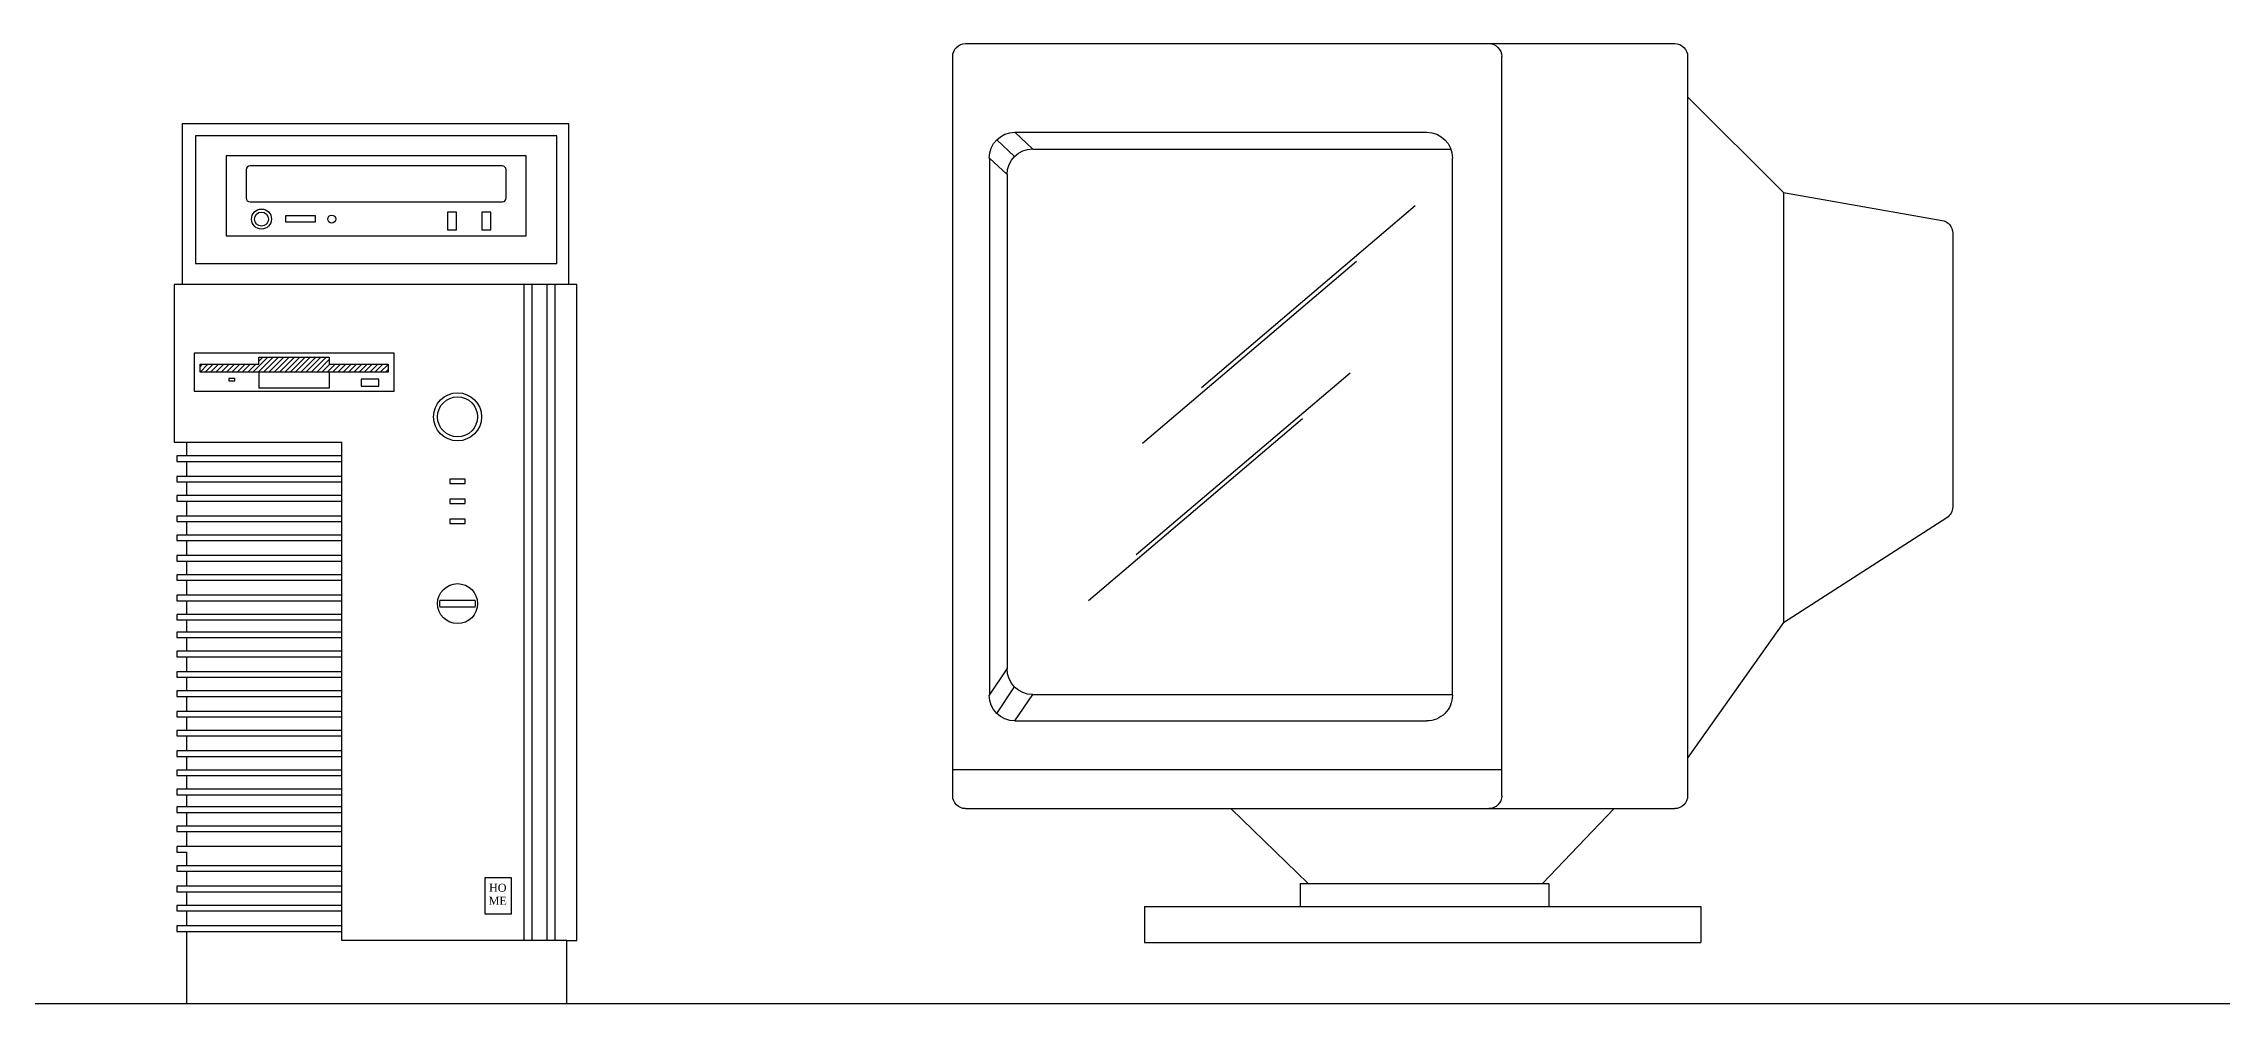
# Model space of a CAD drawing. Header units: millimetres. Extents: x 4513 to 24862, y 3359 to 11488.
# Drawn here: x 17499 to 18587, y 10880 to 11360 of the extents above; entities that cross this region are included whole.
import ezdxf
from ezdxf.enums import TextEntityAlignment as Align

# ---------------------------------------------------------------- set-up
doc = ezdxf.new("R2010")
doc.units = ezdxf.units.MM
doc.layers.add('dwgmodels.com', color=169, linetype='Continuous')
doc.styles.add('STYLE4', font='dutcheb.ttf')

msp = doc.modelspace()

# ---------------------------------------------------------------- linework, layer by layer
for p, q in [((17953.1, 10984.1), (17953.1, 11353.8)), ((17959.5, 11360.3), (18314, 11360.3)), ((18227.5, 10984.1), (18227.5, 11353.8)), ((18320.5, 10984.1), (18320.5, 11353.8)), ((18320.5, 11333.5), (18368.3, 11285.8)), ((17761.2, 11320.2), (17567.9, 11320.2)), ((17567.9, 11320.2), (17567.9, 11239.7)), ((17755.2, 11314.1), (17574.7, 11314.1)), ((17574.7, 11314.1), (17574.7, 11250.3)), ((17755.2, 11250.3), (17755.2, 11314.1)), ((17761.2, 11239.7), (17761.2, 11320.2)), ((17984, 11303.8), (17975.1, 11312.1)), ((17984.2, 11315.9), (17993.1, 11307.5)), ((17984.2, 11315.9), (18190, 11315.9)), ((17589.9, 11304.1), (17589.9, 11264.1)), ((17739.9, 11304.1), (17589.9, 11304.1)), ((17739.9, 11264.1), (17739.9, 11304.1)), ((17971.4, 11303), (17980.3, 11294.7)), ((17971.4, 11303), (17971.4, 11034.4)), ((17993.1, 11307.5), (18202, 11307.5)), ((18202.8, 11303), (18202.8, 11034.4)), ((17599.9, 11297.1), (17599.9, 11283.1)), ((17727.9, 11299.1), (17601.9, 11299.1)), ((17729.9, 11283.1), (17729.9, 11297.1)), ((17980.3, 11294.7), (17980.3, 11047.6)), ((17601.9, 11281.1), (17727.9, 11281.1)), ((18077.4, 11188.2), (18184.3, 11279.2)), ((18368.3, 11285.8), (18447.6, 11271.8)), ((18368.3, 11285.8), (18368.3, 11070.8)), ((17634.6, 11274.1), (17619.6, 11274.1)), ((17619.6, 11274.1), (17619.6, 11271.1)), ((17619.6, 11271.1), (17634.6, 11271.1)), ((17634.6, 11271.1), (17634.6, 11274.1)), ((17705, 11276), (17700.6, 11276)), ((17700.6, 11276), (17700.6, 11267.1)), ((17700.6, 11267.1), (17705, 11267.1)), ((17705, 11267.1), (17705, 11276)), ((17722.3, 11276), (17717.8, 11276)), ((17717.8, 11276), (17717.8, 11267.1)), ((17717.8, 11267.1), (17722.3, 11267.1)), ((17722.3, 11267.1), (17722.3, 11276)), ((17589.9, 11264.1), (17739.9, 11264.1)), ((18452.9, 11265.5), (18452.9, 11128.6)), ((17574.7, 11250.3), (17755.2, 11250.3)), ((18048, 11160.4), (18154.9, 11251.4)), ((17567.9, 11239.7), (17563.9, 11239.7)), ((17563.9, 11239.7), (17563.9, 11160.9)), ((17761.2, 11239.7), (17567.9, 11239.7)), ((17738.7, 11239.7), (17738.7, 10911.7)), ((17742.9, 10911.7), (17742.9, 11239.7)), ((17750.2, 11239.7), (17750.2, 10911.7)), ((17754.4, 10911.7), (17754.4, 11239.7)), ((17765.2, 11239.7), (17761.2, 11239.7)), ((17765.2, 10911.7), (17765.2, 11239.7)), ((17673.9, 11205.4), (17573.9, 11205.4)), ((17573.9, 11205.4), (17573.9, 11186.5)), ((17603.3, 11195.9), (17610.8, 11203.4)), ((17606, 11195.9), (17613.5, 11203.4)), ((17606.2, 11201.5), (17608.2, 11203.4)), ((17606.2, 11199.9), (17606.2, 11203.4)), ((17606.2, 11203.4), (17641.5, 11203.4)), ((17608.6, 11195.9), (17616.1, 11203.4)), ((17611.3, 11195.9), (17618.8, 11203.4)), ((17613.9, 11195.9), (17621.4, 11203.4)), ((17616.6, 11195.9), (17624.1, 11203.4)), ((17619.2, 11195.9), (17626.7, 11203.4)), ((17621.9, 11195.9), (17629.4, 11203.4)), ((17624.5, 11195.9), (17632, 11203.4)), ((17627.2, 11195.9), (17634.7, 11203.4)), ((17629.8, 11195.9), (17637.3, 11203.4)), ((17632.5, 11195.9), (17640, 11203.4)), ((17635.2, 11195.9), (17641.5, 11202.3)), ((17641.5, 11203.4), (17641.5, 11199.9)), ((17673.9, 11186.5), (17673.9, 11205.4)), ((17576.9, 11199.9), (17606.2, 11199.9)), ((17576.9, 11198.6), (17578.2, 11199.9)), ((17576.9, 11196), (17580.8, 11199.9)), ((17576.9, 11195.9), (17576.9, 11199.9)), ((17670.9, 11195.9), (17576.9, 11195.9)), ((17579.5, 11195.9), (17583.5, 11199.9)), ((17582.1, 11195.9), (17586.1, 11199.9)), ((17584.8, 11195.9), (17588.8, 11199.9)), ((17587.4, 11195.9), (17591.4, 11199.9)), ((17590.1, 11195.9), (17594.1, 11199.9)), ((17594.2, 11192.8), (17591.2, 11192.8)), ((17591.2, 11192.8), (17591.2, 11191.6)), ((17591.2, 11191.6), (17594.2, 11191.6)), ((17592.7, 11195.9), (17596.7, 11199.9)), ((17594.2, 11191.6), (17594.2, 11192.8)), ((17595.4, 11195.9), (17599.4, 11199.9)), ((17598, 11195.9), (17602, 11199.9)), ((17600.7, 11195.9), (17604.7, 11199.9)), ((17606.2, 11195.9), (17606.2, 11187.9)), ((17637.8, 11195.9), (17641.8, 11199.9)), ((17640.5, 11195.9), (17644.5, 11199.9)), ((17641.5, 11199.9), (17670.9, 11199.9)), ((17641.5, 11195.9), (17641.5, 11187.9)), ((17643.1, 11195.9), (17647.1, 11199.9)), ((17645.8, 11195.9), (17649.8, 11199.9)), ((17648.4, 11195.9), (17652.4, 11199.9)), ((17651.1, 11195.9), (17655.1, 11199.9)), ((17653.7, 11195.9), (17657.7, 11199.9)), ((17656.4, 11195.9), (17660.4, 11199.9)), ((17666.2, 11192.4), (17657.5, 11192.4)), ((17657.5, 11192.4), (17657.5, 11188.9)), ((17659, 11195.9), (17663, 11199.9)), ((17661.7, 11195.9), (17665.7, 11199.9)), ((17664.3, 11195.9), (17668.3, 11199.9)), ((17666.2, 11188.9), (17666.2, 11192.4)), ((17667, 11195.9), (17670.9, 11199.8)), ((17669.6, 11195.9), (17670.9, 11197.2)), ((17670.9, 11199.9), (17670.9, 11195.9)), ((18044.8, 11104.7), (18151.8, 11195.6)), ((17573.9, 11186.5), (17673.9, 11186.5)), ((17641.5, 11187.9), (17606.2, 11187.9)), ((17657.5, 11188.9), (17666.2, 11188.9)), ((18021, 11081.8), (18127.9, 11172.8)), ((17563.9, 11160.9), (17647.7, 11160.9)), ((17570.2, 11160.9), (17570.2, 11154.1)), ((17647.7, 10911.7), (17647.7, 11160.9)), ((17647.7, 11154.1), (17565.3, 11154.1)), ((17565.3, 11154.1), (17565.3, 11151.3)), ((17570.2, 11154.1), (17565.3, 11154.1)), ((17565.3, 11154.1), (17565.3, 11151.3)), ((17565.3, 11151.3), (17647.7, 11151.3)), ((17565.3, 11151.3), (17570.2, 11151.3)), ((17570.2, 11151.3), (17570.2, 11143.8)), ((17647.7, 11143.8), (17565.3, 11143.8)), ((17565.3, 11143.8), (17565.3, 11141.1)), ((17570.2, 11143.8), (17565.3, 11143.8)), ((17565.3, 11143.8), (17565.3, 11141.1)), ((17565.3, 11141.1), (17647.7, 11141.1)), ((17565.3, 11141.1), (17570.2, 11141.1)), ((17570.2, 11141.1), (17570.2, 11134.2)), ((17709.4, 11142.4), (17701.7, 11142.4)), ((17701.7, 11142.4), (17701.7, 11140.3)), ((17701.7, 11140.3), (17709.4, 11140.3)), ((17709.4, 11140.3), (17709.4, 11142.4)), ((17647.7, 11134.2), (17565.3, 11134.2)), ((17565.3, 11134.2), (17565.3, 11131.5)), ((17570.2, 11134.2), (17565.3, 11134.2)), ((17565.3, 11134.2), (17565.3, 11131.5)), ((17565.3, 11131.5), (17647.7, 11131.5)), ((17565.3, 11131.5), (17570.2, 11131.5)), ((17570.2, 11131.5), (17570.2, 11124)), ((17709.4, 11132.4), (17701.7, 11132.4)), ((17701.7, 11132.4), (17701.7, 11130.3)), ((17701.7, 11130.3), (17709.4, 11130.3)), ((17709.4, 11130.3), (17709.4, 11132.4)), ((17647.7, 11124), (17565.3, 11124)), ((17565.3, 11124), (17565.3, 11121.3)), ((17570.2, 11124), (17565.3, 11124)), ((17565.3, 11124), (17565.3, 11121.3)), ((17565.3, 11121.3), (17647.7, 11121.3)), ((17565.3, 11121.3), (17570.2, 11121.3)), ((17647.7, 11114.4), (17565.3, 11114.4)), ((17565.3, 11114.4), (17565.3, 11111.7)), ((17570.2, 11114.4), (17565.3, 11114.4)), ((17565.3, 11114.4), (17565.3, 11111.7)), ((17570.2, 11121.3), (17570.2, 11114.4)), ((17709.4, 11122.4), (17701.7, 11122.4)), ((17701.7, 11122.4), (17701.7, 11120.3)), ((17701.7, 11120.3), (17709.4, 11120.3)), ((17709.4, 11120.3), (17709.4, 11122.4)), ((18368.3, 11070.8), (18449.9, 11123.2)), ((17565.3, 11111.7), (17647.7, 11111.7)), ((17565.3, 11111.7), (17570.2, 11111.7)), ((17647.7, 11104.2), (17565.3, 11104.2)), ((17565.3, 11104.2), (17565.3, 11101.5)), ((17570.2, 11104.2), (17565.3, 11104.2)), ((17565.3, 11104.2), (17565.3, 11101.5)), ((17570.2, 11111.7), (17570.2, 11104.2)), ((17565.3, 11101.5), (17647.7, 11101.5)), ((17565.3, 11101.5), (17570.2, 11101.5)), ((17647.7, 11094.6), (17565.3, 11094.6)), ((17565.3, 11094.6), (17565.3, 11091.9)), ((17570.2, 11094.6), (17565.3, 11094.6)), ((17565.3, 11094.6), (17565.3, 11091.9)), ((17570.2, 11101.5), (17570.2, 11094.6)), ((17565.3, 11091.9), (17647.7, 11091.9)), ((17565.3, 11091.9), (17570.2, 11091.9)), ((17647.7, 11084.4), (17565.3, 11084.4)), ((17565.3, 11084.4), (17565.3, 11081.6)), ((17570.2, 11084.4), (17565.3, 11084.4)), ((17565.3, 11084.4), (17565.3, 11081.6)), ((17565.3, 11081.6), (17647.7, 11081.6)), ((17565.3, 11081.6), (17570.2, 11081.6)), ((17570.2, 11091.9), (17570.2, 11084.4)), ((17570.2, 11081.6), (17570.2, 11074.8)), ((17696.7, 11082), (17714.4, 11082)), ((17647.7, 11074.8), (17565.3, 11074.8)), ((17565.3, 11074.8), (17565.3, 11072.1)), ((17570.2, 11074.8), (17565.3, 11074.8)), ((17565.3, 11074.8), (17565.3, 11072.1)), ((17565.3, 11072.1), (17647.7, 11072.1)), ((17565.3, 11072.1), (17570.2, 11072.1)), ((17570.2, 11072.1), (17570.2, 11065.9)), ((17714.4, 11078.4), (17696.7, 11078.4)), ((18368.3, 11070.8), (18320.5, 11003.3)), ((17647.7, 11065.9), (17565.3, 11065.9)), ((17565.3, 11065.9), (17565.3, 11063.2)), ((17570.2, 11065.9), (17565.3, 11065.9)), ((17565.3, 11065.9), (17565.3, 11063.2)), ((17565.3, 11063.2), (17647.7, 11063.2)), ((17565.3, 11063.2), (17570.2, 11063.2)), ((17570.2, 11063.2), (17570.2, 11056.4)), ((17647.7, 11056.4), (17565.3, 11056.4)), ((17565.3, 11056.4), (17565.3, 11053.6)), ((17570.2, 11056.4), (17565.3, 11056.4)), ((17565.3, 11056.4), (17565.3, 11053.6)), ((17565.3, 11053.6), (17647.7, 11053.6)), ((17565.3, 11053.6), (17570.2, 11053.6)), ((17570.2, 11053.6), (17570.2, 11046.1)), ((17647.7, 11046.1), (17565.3, 11046.1)), ((17565.3, 11046.1), (17565.3, 11043.4)), ((17570.2, 11046.1), (17565.3, 11046.1)), ((17565.3, 11046.1), (17565.3, 11043.4)), ((17565.3, 11043.4), (17647.7, 11043.4)), ((17565.3, 11043.4), (17570.2, 11043.4)), ((17570.2, 11043.4), (17570.2, 11036.6)), ((17971.4, 11034.4), (17980.3, 11047.6)), ((17975.1, 11025.3), (17984, 11038.5)), ((17647.7, 11036.6), (17565.3, 11036.6)), ((17565.3, 11036.6), (17565.3, 11033.8)), ((17570.2, 11036.6), (17565.3, 11036.6)), ((17565.3, 11036.6), (17565.3, 11033.8)), ((17565.3, 11033.8), (17647.7, 11033.8)), ((17565.3, 11033.8), (17570.2, 11033.8)), ((17570.2, 11033.8), (17570.2, 11026.3)), ((17984.2, 11021.6), (17993.1, 11034.8)), ((17993.1, 11034.8), (18202.8, 11034.8)), ((17647.7, 11026.3), (17565.3, 11026.3)), ((17565.3, 11026.3), (17565.3, 11023.6)), ((17570.2, 11026.3), (17565.3, 11026.3)), ((17565.3, 11026.3), (17565.3, 11023.6)), ((17565.3, 11023.6), (17647.7, 11023.6)), ((17565.3, 11023.6), (17570.2, 11023.6)), ((17647.7, 11016.7), (17565.3, 11016.7)), ((17565.3, 11016.7), (17565.3, 11014)), ((17570.2, 11016.7), (17565.3, 11016.7)), ((17565.3, 11016.7), (17565.3, 11014)), ((17570.2, 11023.6), (17570.2, 11016.7)), ((17984.2, 11021.6), (18190, 11021.6)), ((17565.3, 11014), (17647.7, 11014)), ((17565.3, 11014), (17570.2, 11014)), ((17647.7, 11006.5), (17565.3, 11006.5)), ((17565.3, 11006.5), (17565.3, 11003.8)), ((17570.2, 11006.5), (17565.3, 11006.5)), ((17565.3, 11006.5), (17565.3, 11003.8)), ((17570.2, 11014), (17570.2, 11006.5)), ((17565.3, 11003.8), (17647.7, 11003.8)), ((17565.3, 11003.8), (17570.2, 11003.8)), ((17647.7, 10996.9), (17565.3, 10996.9)), ((17565.3, 10996.9), (17565.3, 10994.2)), ((17570.2, 10996.9), (17565.3, 10996.9)), ((17565.3, 10996.9), (17565.3, 10994.2)), ((17570.2, 11003.8), (17570.2, 10996.9)), ((17953.1, 10997.2), (18227.5, 10997.2)), ((17565.3, 10994.2), (17647.7, 10994.2)), ((17565.3, 10994.2), (17570.2, 10994.2)), ((17647.7, 10987.4), (17565.3, 10987.4)), ((17565.3, 10987.4), (17565.3, 10984.6)), ((17570.2, 10987.4), (17565.3, 10987.4)), ((17565.3, 10987.4), (17565.3, 10984.6)), ((17565.3, 10984.6), (17647.7, 10984.6)), ((17565.3, 10984.6), (17570.2, 10984.6)), ((17570.2, 10994.2), (17570.2, 10987.4)), ((17570.2, 10984.6), (17570.2, 10978.5)), ((17647.7, 10978.5), (17565.3, 10978.5)), ((17565.3, 10978.5), (17565.3, 10975.8)), ((17570.2, 10978.5), (17565.3, 10978.5)), ((17565.3, 10978.5), (17565.3, 10975.8)), ((17565.3, 10975.8), (17647.7, 10975.8)), ((17565.3, 10975.8), (17570.2, 10975.8)), ((17570.2, 10975.8), (17570.2, 10968.9)), ((18314, 10977.6), (17959.5, 10977.6)), ((18092.3, 10977.6), (18130.8, 10940.3)), ((18247.8, 10940.3), (18283.5, 10977.6)), ((17647.7, 10968.9), (17565.3, 10968.9)), ((17565.3, 10968.9), (17565.3, 10966.2)), ((17570.2, 10968.9), (17565.3, 10968.9)), ((17565.3, 10968.9), (17565.3, 10966.2)), ((17565.3, 10966.2), (17647.7, 10966.2)), ((17565.3, 10966.2), (17570.2, 10966.2)), ((17570.2, 10966.2), (17570.2, 10958.7)), ((17647.7, 10958.7), (17565.3, 10958.7)), ((17565.3, 10958.7), (17565.3, 10955.9)), ((17570.2, 10958.7), (17565.3, 10958.7)), ((17565.3, 10958.7), (17565.3, 10955.9)), ((17565.3, 10955.9), (17570.2, 10955.9)), ((17565.3, 10955.9), (17570.2, 10955.9)), ((17570.2, 10955.9), (17570.2, 10949.1)), ((17647.7, 10949.1), (17565.3, 10949.1)), ((17565.3, 10949.1), (17565.3, 10946.4)), ((17570.2, 10949.1), (17565.3, 10949.1)), ((17565.3, 10949.1), (17565.3, 10946.4)), ((17565.3, 10946.4), (17647.7, 10946.4)), ((17565.3, 10946.4), (17570.2, 10946.4)), ((17570.2, 10946.4), (17570.2, 10938.9)), ((17719.3, 10943.1), (17719.3, 10925.1)), ((17732.5, 10943.1), (17719.3, 10943.1)), ((17732.5, 10925.1), (17732.5, 10943.1)), ((18126.7, 10940.3), (18126.7, 10928.8)), ((18126.7, 10940.3), (18251, 10940.3)), ((18251, 10940.3), (18251, 10928.8)), ((17647.7, 10938.9), (17565.3, 10938.9)), ((17565.3, 10938.9), (17565.3, 10936.1)), ((17570.2, 10938.9), (17565.3, 10938.9)), ((17565.3, 10938.9), (17565.3, 10936.1)), ((17565.3, 10936.1), (17647.7, 10936.1)), ((17565.3, 10936.1), (17570.2, 10936.1)), ((17647.7, 10929.3), (17565.3, 10929.3)), ((17565.3, 10929.3), (17565.3, 10926.6)), ((17570.2, 10929.3), (17565.3, 10929.3)), ((17565.3, 10929.3), (17565.3, 10926.6)), ((17570.2, 10936.1), (17570.2, 10929.3)), ((17565.3, 10926.6), (17647.7, 10926.6)), ((17565.3, 10926.6), (17570.2, 10926.6)), ((17647.7, 10919), (17565.3, 10919)), ((17565.3, 10919), (17565.3, 10916.3)), ((17570.2, 10919), (17565.3, 10919)), ((17565.3, 10919), (17565.3, 10916.3)), ((17570.2, 10926.6), (17570.2, 10919)), ((17719.3, 10925.1), (17732.5, 10925.1)), ((18049, 10928.8), (18049, 10910.7)), ((18049, 10928.8), (18327.1, 10928.8)), ((18327.1, 10928.8), (18327.1, 10910.7)), ((17565.3, 10916.3), (17647.7, 10916.3)), ((17565.3, 10916.3), (17570.2, 10916.3)), ((17570.2, 10916.3), (17570.2, 10880.2)), ((17760.2, 10911.7), (17647.7, 10911.7)), ((17760.2, 10911.7), (17765.2, 10911.7)), ((17760.2, 10880.2), (17760.2, 10911.7)), ((18049, 10910.7), (18327.1, 10910.7)), ((17570.2, 10880.2), (17760.2, 10880.2))]:
    msp.add_line(p, q)
for centre, radius in [((17607.6, 11272.5), 5), ((17607.6, 11272.5), 3.5), ((17642.7, 11272.5), 2), ((17705.6, 11173.6), 12), ((17705.6, 11173.6), 10), ((17705.6, 11080.2), 10)]:
    msp.add_circle(centre, radius)
for centre, radius, start, end in [((17601.9, 11297.1), 2, 90, 180), ((17727.9, 11297.1), 2, 0, 90), ((17601.9, 11283.1), 2, 180, 270), ((17727.9, 11283.1), 2, 270, 0), ((17705.6, 11080.2), 9, 168.463, 191.537), ((17705.6, 11080.2), 9, 348.463, 11.537)]:
    msp.add_arc(centre, radius, start, end)
at = {"extrusion": (0, 0, -1)}
for centre, major_axis, start_param, end_param in [((17959.5, 11353.8), (0, 6.43), 4.712389, 6.283185), ((18221.1, 11353.8), (0, 6.43), 6.283185, 7.853982), ((18314, 11353.8), (0, 6.43), 6.283185, 7.853982), ((17984.2, 11303), (0, 12.9), 4.712389, 6.283185), ((18190, 11303), (0, 12.9), 0, 1.570796), ((17993.1, 11294.7), (0, 12.9), 4.712389, 6.283185), ((18446.5, 11265.5), (0, 6.43), 0.171294, 1.570796), ((18446.5, 11128.6), (0, 6.43), 1.570796, 2.578849), ((17993.1, 11047.6), (0, 12.9), 3.141593, 4.712389), ((17984.2, 11034.4), (0, 12.9), 3.141593, 4.712389), ((18190, 11034.4), (0, 12.9), 1.570796, 3.141593), ((17959.5, 10984.1), (0, 6.43), 3.141593, 4.712389), ((18221.1, 10984.1), (0, 6.43), 1.570796, 3.141593), ((18314, 10984.1), (0, 6.43), 1.570796, 3.141593)]:
    msp.add_ellipse(centre, major_axis=major_axis, ratio=0.997153, start_param=start_param, end_param=end_param, dxfattribs=at)
at = {"layer": 'dwgmodels.com'}
msp.add_line((4513, 10880.2), (24839.2, 10880.2), dxfattribs=at)

# ---------------------------------------------------------------- texts
at = {"style": 'STYLE4'}
for s, p in [('HO', (17725.7, 10936.1)), ('ME', (17725.7, 10929.6))]:
    msp.add_text(s, height=4, dxfattribs=at).set_placement(p, align=Align.CENTER)

doc.saveas('drawing.dxf')
